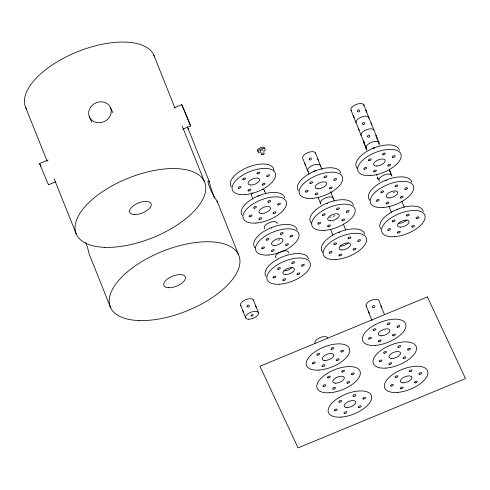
<?xml version="1.0" encoding="UTF-8"?>
<svg xmlns="http://www.w3.org/2000/svg" width="490" height="490" viewBox="0 0 490 490"><rect width="100%" height="100%" fill="white"/><g stroke="black" fill="none" stroke-linecap="round" stroke-linejoin="round"><path stroke-width="0.73" d="M354.068 117.398L353.168 115.328L354.05 117.269M55.535 181.87L48.461 184.804L39.751 164.003L39.617 163.501L48.106 159.985M173.962 107.861L181.741 104.64L186.237 114.758L190.586 125.936L182.807 129.158M366.716 112.075L365.822 110.091L371.763 124.87L371.016 122.825M376.835 137.371L375.94 135.387L378.984 142.749M358.221 128.123L359.115 130.107L353.921 117.373M363.788 141.622C362.422 138.609 364.854 144.599 363.917 141.892M318.347 160.212L317.459 158.227L322.114 169.62M304.798 163.611L305.693 165.596L302.649 158.233A6.921 3.222 -21.8 0 1 308.529 152.347A6.921 3.222 -21.8 0 1 315.572 153.787M318.065 197.164L318.463 198.193L318.402 197.819M381.82 307.843L380.926 305.858L384.509 314.562M368.266 311.242L369.16 313.226L366.116 305.864M256.307 307.255L255.419 305.27L258.457 312.626M242.758 310.654L243.653 312.638L240.608 305.276M391.755 175.346L389.232 169.393M365.938 148.072L366.826 150.056L363.782 142.7M334.345 200.875L330.615 191.964M190.586 125.936L181.741 104.64M39.617 163.501L40.964 166.245M379.248 144.336L378.978 143.827M390.499 173.258L390.236 172.719M376.565 174.22L376.945 175.359L376.547 174.324M110.618 107.861A11.54 10.216 -25 0 1 97.914 122.696A11.54 10.216 -25 0 1 91.342 106.263A11.54 10.216 -25 0 1 110.618 107.861L112.872 112.694M89.296 116.687L91.875 122.212M389.311 169.571L389.605 169.975M363.807 104.799L365.957 110.177M371.775 124.723L376.075 135.479M377.38 139.417L376.577 137.402A6.921 3.222 -21.8 0 0 376.008 136.735M377.919 140.759L378.599 142.878M389.305 169.926L390.113 171.941M401.8 201.151L404.213 207.203M351.012 110.097L353.161 115.475M358.98 130.022L363.28 140.777M364.039 142.67L366.189 148.047A6.921 3.222 -21.8 0 1 372.069 142.155A6.921 3.222 -21.8 0 1 379.119 143.595M389.005 206.449L391.424 212.501M381.061 305.944L378.911 300.566A6.921 3.222 -21.8 0 0 370.33 300.664A6.921 3.222 -21.8 0 0 366.692 306.532M315.438 152.935L317.594 158.313M343.312 223.991L345.732 230.037M369.025 313.141L371.984 320.534M305.558 165.51L309.055 174.244M318.329 198.107L320.478 203.485M330.523 229.289L332.943 235.335M264.3 190.273L265.641 193.63M252.852 198.928L251.505 195.565A6.921 3.222 -21.8 0 1 252.417 192.729M187.933 128.184L209.432 181.943A11.693 1.084 71 0 0 211.159 188.577A11.484 1.06 71 0 0 214.583 198.07M209.438 181.943A11.693 1.617 64 0 0 207.944 181.692A11.484 1.593 64 0 0 213.315 195.112A11.693 1.617 64 0 0 217.021 200.918L238.526 254.678M253.397 299.978L255.547 305.356M153.762 54.984L175.077 108.284M182.182 126.046L204.355 181.478M243.518 312.553L245.668 317.924M110.611 307.653L89.113 253.894A11.693 1.084 71 0 0 87.385 247.266A11.484 1.06 71 0 0 85.713 242.293M25.848 107.959L47.169 161.259M54.274 179.028L76.446 234.453M379.193 144.268L378.99 143.723M390.481 173.172L390.285 172.603M330.627 191.86L331.124 192.809M48.332 184.301L48.461 184.804M314.978 343.196A6.921 3.222 -21.8 0 1 320.007 337.628A6.921 3.222 -21.8 0 1 327.767 337.898M380.755 228.885A23.079 10.731 -21.8 0 1 397.102 209.408A23.079 10.731 -21.8 0 1 423.225 211.398M406.767 219.888A6.156 2.86 -21.8 0 1 398.78 223.318M397.059 209.996A1.158 1.011 -40.6 0 1 397.531 209.616M266.07 276.403A23.079 10.731 -21.8 0 1 282.418 256.925A23.079 10.731 -21.8 0 1 308.541 258.916M292.083 267.405A6.156 2.86 -21.8 0 1 284.096 270.835M276.238 257.997A6.921 3.222 -21.8 0 1 280.145 252.007M280.697 251.762A6.921 3.222 -21.8 0 1 288.592 252.883M322.738 252.277A23.079 10.731 -21.8 0 1 337.929 232.536A23.079 10.731 -21.8 0 1 364.744 234.232M348.286 242.721A6.156 2.86 -21.8 0 1 340.299 246.152M339.049 232.45A1.158 1.017 -9.1 0 1 339.938 232.462M369.834 200.275A23.079 10.731 -21.8 0 1 385.024 180.534A23.079 10.731 -21.8 0 1 411.839 182.231M311.352 223.109A23.079 10.731 -21.8 0 1 326.542 203.368A23.079 10.731 -21.8 0 1 353.357 205.065M255.149 247.793A23.079 10.731 -21.8 0 1 270.339 228.052A23.079 10.731 -21.8 0 1 297.154 229.749M321.054 204.146A6.921 3.222 -21.8 0 1 324.692 198.285A6.921 3.222 -21.8 0 1 333.274 198.187M279.674 239.696A6.921 3.222 -21.8 0 1 278.706 240.302M264.851 228.83A6.921 3.222 -21.8 0 1 269.31 222.601A6.921 3.222 -21.8 0 1 277.205 223.716M271.76 227.905A1.158 1.017 -9.1 0 0 271.46 227.972A1.158 1.011 -40.6 0 0 271.203 228.132M364.358 143.362A6.921 3.222 -21.8 0 1 363.647 141.855M394.358 192.172A6.921 3.222 -21.8 0 1 393.39 192.784M379.536 181.312A6.921 3.222 -21.8 0 1 383.995 175.077A6.921 3.222 -21.8 0 1 391.89 176.198M386.445 180.381A1.158 1.017 -9.1 0 0 386.145 180.449A1.158 1.011 -40.6 0 0 385.887 180.614M334.909 215.618A6.921 3.222 -21.8 0 1 333.298 216.402M331.032 217.131A6.921 3.222 -21.8 0 1 329.917 217.339M327.191 203.668A1.158 1.011 -40.6 0 1 327.663 203.289M361.13 135.399A6.921 3.222 -21.8 0 1 366.165 129.832A6.921 3.222 -21.8 0 1 373.925 130.101M356.071 122.751A6.921 3.222 -21.8 0 1 361.951 116.859A6.921 3.222 -21.8 0 1 369.001 118.298M351.581 110.765A6.921 3.222 -21.8 0 1 356.046 104.529A6.921 3.222 -21.8 0 1 363.941 105.65M374.715 148.194A1.158 1.017 -9.1 0 0 373.374 147.851A1.158 1.011 -40.6 0 0 372.663 148.764M308.277 171.549A6.921 3.222 -21.8 0 1 312.743 165.314A6.921 3.222 -21.8 0 1 320.638 166.435M315.781 170.698A1.158 1.017 -9.1 0 0 314.892 170.692A1.158 1.011 -40.6 0 0 314.17 171.886M262.756 189.165A6.921 3.222 -21.8 0 1 264.435 191.118M260.031 195.712A1.158 1.017 -9.1 0 0 258.689 195.369A1.158 1.011 -40.6 0 0 257.967 196.57M357.314 168.309A23.079 10.731 -21.8 0 1 372.504 148.568A23.079 10.731 -21.8 0 1 399.319 150.265M241.178 305.944A6.921 3.222 -21.8 0 1 245.637 299.709A6.921 3.222 -21.8 0 1 253.532 300.823M187.278 126.941A69.243 32.187 -21.8 0 1 188.46 129.476M217.021 200.918A11.693 1.084 71 0 1 217.119 202.003M298.367 190.586A23.079 10.731 -21.8 0 1 314.715 171.114A23.079 10.731 -21.8 0 1 340.838 173.099M242.164 215.269A23.079 10.731 -21.8 0 1 258.512 195.798A23.079 10.731 -21.8 0 1 284.635 197.782M26.503 109.203A69.243 32.187 -21.8 0 1 76.171 52.271A69.243 32.187 -21.8 0 1 154.289 56.276M231.28 186.825A23.079 10.731 -21.8 0 1 249.036 166.796A23.079 10.731 -21.8 0 1 273.873 170.783M261.06 152.684A3.847 1.788 -21.8 0 1 258.224 150.932A3.847 1.788 -21.8 0 1 263.804 148.488A3.847 1.788 -21.8 0 1 263.749 151.508M258.157 151.41A3.847 1.788 -21.8 0 1 260.153 147.833A3.847 1.788 -21.8 0 1 264.655 148.568M260.484 151.49A1.537 0.717 -21.8 0 1 261.262 150.007A1.537 0.717 -21.8 0 1 262.946 150.473M378.231 179.162L377.331 177.092L378.231 179.162M427.384 296.916L259.951 366.257L298.067 447.909L465.5 378.562L427.384 296.916M397.298 392.429A23.079 10.731 -21.8 0 0 427.788 371.579A23.079 10.731 -21.8 0 0 393.262 374.084A23.079 10.731 -21.8 0 0 397.298 392.429M391.112 386.126A1.537 0.717 -21.8 0 0 393.354 384.852A1.537 0.717 -21.8 0 0 391.24 384.779A1.537 0.717 -21.8 0 0 391.112 386.126M395.595 377.563A1.537 0.717 -21.8 0 0 397.837 376.289A1.537 0.717 -21.8 0 0 395.724 376.21A1.537 0.717 -21.8 0 0 395.595 377.563M409.805 371.677A1.537 0.717 -21.8 0 0 412.053 370.403A1.537 0.717 -21.8 0 0 409.94 370.324A1.537 0.717 -21.8 0 0 409.805 371.677M419.538 374.354A1.537 0.717 -21.8 0 0 421.78 373.08A1.537 0.717 -21.8 0 0 419.667 373A1.537 0.717 -21.8 0 0 419.538 374.354M415.055 382.917A1.537 0.717 -21.8 0 0 417.296 381.643A1.537 0.717 -21.8 0 0 415.183 381.569A1.537 0.717 -21.8 0 0 415.055 382.917M400.845 388.803A1.537 0.717 -21.8 0 0 403.086 387.529A1.537 0.717 -21.8 0 0 400.973 387.455A1.537 0.717 -21.8 0 0 400.845 388.803M403.092 382.868A6.156 2.86 -21.8 0 0 411.925 377.674A6.156 2.86 -21.8 0 0 403.331 377.551A6.156 2.86 -21.8 0 0 403.092 382.868M341.095 417.106A23.079 10.731 -21.8 0 0 371.585 396.263A23.079 10.731 -21.8 0 0 337.059 398.768A23.079 10.731 -21.8 0 0 341.095 417.106M363.335 399.038A1.537 0.717 -21.8 0 0 365.577 397.757A1.537 0.717 -21.8 0 0 363.464 397.684A1.537 0.717 -21.8 0 0 363.335 399.038M353.609 396.361A1.537 0.717 -21.8 0 0 355.85 395.081A1.537 0.717 -21.8 0 0 353.737 395.007A1.537 0.717 -21.8 0 0 353.609 396.361M339.392 402.247A1.537 0.717 -21.8 0 0 341.634 400.967A1.537 0.717 -21.8 0 0 339.521 400.894A1.537 0.717 -21.8 0 0 339.392 402.247M334.909 410.81A1.537 0.717 -21.8 0 0 337.151 409.536A1.537 0.717 -21.8 0 0 335.044 409.456A1.537 0.717 -21.8 0 0 334.909 410.81M344.642 413.487A1.537 0.717 -21.8 0 0 346.883 412.213A1.537 0.717 -21.8 0 0 344.77 412.133A1.537 0.717 -21.8 0 0 344.642 413.487M358.852 407.6A1.537 0.717 -21.8 0 0 361.093 406.326A1.537 0.717 -21.8 0 0 358.98 406.247A1.537 0.717 -21.8 0 0 358.852 407.6M346.889 407.551A6.156 2.86 -21.8 0 0 355.728 402.357A6.156 2.86 -21.8 0 0 347.128 402.235A6.156 2.86 -21.8 0 0 346.889 407.551M329.739 392.772A23.079 10.731 -21.8 0 0 360.224 371.928A23.079 10.731 -21.8 0 0 325.697 374.434A23.079 10.731 -21.8 0 0 329.739 392.772M351.973 374.703A1.537 0.717 -21.8 0 0 354.215 373.423A1.537 0.717 -21.8 0 0 352.108 373.349A1.537 0.717 -21.8 0 0 351.973 374.703M342.247 372.026A1.537 0.717 -21.8 0 0 344.488 370.746A1.537 0.717 -21.8 0 0 342.375 370.673A1.537 0.717 -21.8 0 0 342.247 372.026M328.031 377.913A1.537 0.717 -21.8 0 0 330.278 376.632A1.537 0.717 -21.8 0 0 328.165 376.559A1.537 0.717 -21.8 0 0 328.031 377.913M323.553 386.475A1.537 0.717 -21.8 0 0 325.795 385.195A1.537 0.717 -21.8 0 0 323.682 385.122A1.537 0.717 -21.8 0 0 323.553 386.475M333.28 389.152A1.537 0.717 -21.8 0 0 335.521 387.878A1.537 0.717 -21.8 0 0 333.408 387.798A1.537 0.717 -21.8 0 0 333.28 389.152M347.496 383.266A1.537 0.717 -21.8 0 0 349.738 381.986A1.537 0.717 -21.8 0 0 347.624 381.912A1.537 0.717 -21.8 0 0 347.496 383.266M335.527 383.217A6.156 2.86 -21.8 0 0 344.366 378.023A6.156 2.86 -21.8 0 0 335.766 377.894A6.156 2.86 -21.8 0 0 335.527 383.217M385.942 368.088A23.079 10.731 -21.8 0 0 416.427 347.245A23.079 10.731 -21.8 0 0 381.9 349.75A23.079 10.731 -21.8 0 0 385.942 368.088M379.756 361.791A1.537 0.717 -21.8 0 0 381.998 360.518A1.537 0.717 -21.8 0 0 379.885 360.438A1.537 0.717 -21.8 0 0 379.756 361.791M384.234 353.229A1.537 0.717 -21.8 0 0 386.475 351.949A1.537 0.717 -21.8 0 0 384.368 351.875A1.537 0.717 -21.8 0 0 384.234 353.229M398.45 347.343A1.537 0.717 -21.8 0 0 400.691 346.062A1.537 0.717 -21.8 0 0 398.578 345.989A1.537 0.717 -21.8 0 0 398.45 347.343M408.176 350.019A1.537 0.717 -21.8 0 0 410.418 348.739A1.537 0.717 -21.8 0 0 408.311 348.666A1.537 0.717 -21.8 0 0 408.176 350.019M403.693 358.582A1.537 0.717 -21.8 0 0 405.934 357.308A1.537 0.717 -21.8 0 0 403.827 357.228A1.537 0.717 -21.8 0 0 403.693 358.582M389.483 364.468A1.537 0.717 -21.8 0 0 391.724 363.194A1.537 0.717 -21.8 0 0 389.611 363.115A1.537 0.717 -21.8 0 0 389.483 364.468M391.731 358.533A6.156 2.86 -21.8 0 0 400.569 353.339A6.156 2.86 -21.8 0 0 391.969 353.216A6.156 2.86 -21.8 0 0 391.731 358.533M375.334 345.37A23.079 10.731 -21.8 0 0 405.824 324.527A23.079 10.731 -21.8 0 0 371.291 327.032A23.079 10.731 -21.8 0 0 375.334 345.37M369.148 339.074A1.537 0.717 -21.8 0 0 371.389 337.794A1.537 0.717 -21.8 0 0 369.276 337.72A1.537 0.717 -21.8 0 0 369.148 339.074M373.631 330.511A1.537 0.717 -21.8 0 0 375.873 329.231A1.537 0.717 -21.8 0 0 373.76 329.158A1.537 0.717 -21.8 0 0 373.631 330.511M387.841 324.625A1.537 0.717 -21.8 0 0 390.083 323.345A1.537 0.717 -21.8 0 0 387.976 323.271A1.537 0.717 -21.8 0 0 387.841 324.625M397.574 327.302A1.537 0.717 -21.8 0 0 399.816 326.022A1.537 0.717 -21.8 0 0 397.702 325.948A1.537 0.717 -21.8 0 0 397.574 327.302M393.09 335.864A1.537 0.717 -21.8 0 0 395.332 334.584A1.537 0.717 -21.8 0 0 393.219 334.511A1.537 0.717 -21.8 0 0 393.09 335.864M378.874 341.751A1.537 0.717 -21.8 0 0 381.122 340.47A1.537 0.717 -21.8 0 0 379.009 340.397A1.537 0.717 -21.8 0 0 378.874 341.751M381.122 335.815A6.156 2.86 -21.8 0 0 389.96 330.621A6.156 2.86 -21.8 0 0 381.367 330.493A6.156 2.86 -21.8 0 0 381.122 335.815M372.645 307.126A1.158 1.011 -40.6 0 0 374.06 307.573A1.158 1.017 -9.1 0 0 374.776 306.244A1.158 1.017 -9.1 0 0 373.3 305.668A1.158 1.011 -40.6 0 0 372.645 307.126M319.131 370.054A23.079 10.731 -21.8 0 0 349.621 349.211A23.079 10.731 -21.8 0 0 315.095 351.716A23.079 10.731 -21.8 0 0 319.131 370.054M341.371 351.985A1.537 0.717 -21.8 0 0 343.613 350.705A1.537 0.717 -21.8 0 0 341.499 350.632A1.537 0.717 -21.8 0 0 341.371 351.985M331.638 349.309A1.537 0.717 -21.8 0 0 333.88 348.029A1.537 0.717 -21.8 0 0 331.773 347.955A1.537 0.717 -21.8 0 0 331.638 349.309M317.428 355.195A1.537 0.717 -21.8 0 0 319.67 353.915A1.537 0.717 -21.8 0 0 317.557 353.841A1.537 0.717 -21.8 0 0 317.428 355.195M312.945 363.758A1.537 0.717 -21.8 0 0 315.186 362.478A1.537 0.717 -21.8 0 0 313.073 362.404A1.537 0.717 -21.8 0 0 312.945 363.758M322.677 366.434A1.537 0.717 -21.8 0 0 324.919 365.154A1.537 0.717 -21.8 0 0 322.806 365.081A1.537 0.717 -21.8 0 0 322.677 366.434M336.887 360.548A1.537 0.717 -21.8 0 0 339.129 359.268A1.537 0.717 -21.8 0 0 337.016 359.195A1.537 0.717 -21.8 0 0 336.887 360.548M324.919 360.499A6.156 2.86 -21.8 0 0 333.757 355.305A6.156 2.86 -21.8 0 0 325.164 355.177A6.156 2.86 -21.8 0 0 324.919 360.499M394.505 236.67A23.079 10.731 -21.8 0 0 424.995 215.821A23.079 10.731 -21.8 0 0 390.469 218.332A23.079 10.731 -21.8 0 0 394.505 236.67M412.262 227.158A1.537 0.717 -21.8 0 0 414.503 225.884A1.537 0.717 -21.8 0 0 412.39 225.81A1.537 0.717 -21.8 0 0 412.262 227.158M416.745 218.595A1.537 0.717 -21.8 0 0 418.987 217.321A1.537 0.717 -21.8 0 0 416.874 217.248A1.537 0.717 -21.8 0 0 416.745 218.595M392.802 221.805A1.537 0.717 -21.8 0 0 395.044 220.531A1.537 0.717 -21.8 0 0 392.931 220.457A1.537 0.717 -21.8 0 0 392.802 221.805M388.319 230.367A1.537 0.717 -21.8 0 0 390.561 229.093A1.537 0.717 -21.8 0 0 388.448 229.02A1.537 0.717 -21.8 0 0 388.319 230.367M398.052 233.044A1.537 0.717 -21.8 0 0 400.293 231.77A1.537 0.717 -21.8 0 0 398.18 231.696A1.537 0.717 -21.8 0 0 398.052 233.044M407.012 215.918A1.537 0.717 -21.8 0 0 409.254 214.645A1.537 0.717 -21.8 0 0 407.147 214.571A1.537 0.717 -21.8 0 0 407.012 215.918M400.293 227.109A6.156 2.86 -21.8 0 0 409.132 221.921A6.156 2.86 -21.8 0 0 400.538 221.792A6.156 2.86 -21.8 0 0 400.293 227.109M279.821 284.188A23.079 10.731 -21.8 0 0 310.311 263.344A23.079 10.731 -21.8 0 0 275.784 265.85A23.079 10.731 -21.8 0 0 279.821 284.188M302.061 266.119A1.537 0.717 -21.8 0 0 304.302 264.839A1.537 0.717 -21.8 0 0 302.189 264.765A1.537 0.717 -21.8 0 0 302.061 266.119M292.328 263.442A1.537 0.717 -21.8 0 0 294.57 262.162A1.537 0.717 -21.8 0 0 292.463 262.089A1.537 0.717 -21.8 0 0 292.328 263.442M278.118 269.329A1.537 0.717 -21.8 0 0 280.36 268.048A1.537 0.717 -21.8 0 0 278.247 267.975A1.537 0.717 -21.8 0 0 278.118 269.329M273.634 277.891A1.537 0.717 -21.8 0 0 275.876 276.611A1.537 0.717 -21.8 0 0 273.763 276.538A1.537 0.717 -21.8 0 0 273.634 277.891M283.367 280.568A1.537 0.717 -21.8 0 0 285.609 279.288A1.537 0.717 -21.8 0 0 283.496 279.214A1.537 0.717 -21.8 0 0 283.367 280.568M297.577 274.682A1.537 0.717 -21.8 0 0 299.819 273.402A1.537 0.717 -21.8 0 0 297.706 273.328A1.537 0.717 -21.8 0 0 297.577 274.682M285.609 274.633A6.156 2.86 -21.8 0 0 294.447 269.439A6.156 2.86 -21.8 0 0 285.854 269.31A6.156 2.86 -21.8 0 0 285.609 274.633M336.024 259.504A23.079 10.731 -21.8 0 0 366.514 238.661A23.079 10.731 -21.8 0 0 331.981 241.166A23.079 10.731 -21.8 0 0 336.024 259.504M329.837 253.208A1.537 0.717 -21.8 0 0 332.079 251.927A1.537 0.717 -21.8 0 0 329.966 251.854A1.537 0.717 -21.8 0 0 329.837 253.208M334.321 244.645A1.537 0.717 -21.8 0 0 336.563 243.365A1.537 0.717 -21.8 0 0 334.45 243.291A1.537 0.717 -21.8 0 0 334.321 244.645M348.531 238.759A1.537 0.717 -21.8 0 0 350.773 237.479A1.537 0.717 -21.8 0 0 348.66 237.405A1.537 0.717 -21.8 0 0 348.531 238.759M358.264 241.435A1.537 0.717 -21.8 0 0 360.505 240.155A1.537 0.717 -21.8 0 0 358.392 240.082A1.537 0.717 -21.8 0 0 358.264 241.435M353.78 249.998A1.537 0.717 -21.8 0 0 356.022 248.718A1.537 0.717 -21.8 0 0 353.909 248.644A1.537 0.717 -21.8 0 0 353.78 249.998M339.564 255.884A1.537 0.717 -21.8 0 0 341.812 254.604A1.537 0.717 -21.8 0 0 339.699 254.531A1.537 0.717 -21.8 0 0 339.564 255.884M341.812 249.949A6.156 2.86 -21.8 0 0 350.65 244.755A6.156 2.86 -21.8 0 0 342.057 244.626A6.156 2.86 -21.8 0 0 341.812 249.949M383.119 207.503A23.079 10.731 -21.8 0 0 413.609 186.659A23.079 10.731 -21.8 0 0 379.082 189.165A23.079 10.731 -21.8 0 0 383.119 207.503M400.875 197.997A1.537 0.717 -21.8 0 0 403.117 196.717A1.537 0.717 -21.8 0 0 401.004 196.643A1.537 0.717 -21.8 0 0 400.875 197.997M405.359 189.434A1.537 0.717 -21.8 0 0 407.6 188.154A1.537 0.717 -21.8 0 0 405.487 188.08A1.537 0.717 -21.8 0 0 405.359 189.434M381.416 192.643A1.537 0.717 -21.8 0 0 383.658 191.363A1.537 0.717 -21.8 0 0 381.545 191.29A1.537 0.717 -21.8 0 0 381.416 192.643M376.933 201.206A1.537 0.717 -21.8 0 0 379.174 199.926A1.537 0.717 -21.8 0 0 377.061 199.853A1.537 0.717 -21.8 0 0 376.933 201.206M386.665 203.883A1.537 0.717 -21.8 0 0 388.907 202.603A1.537 0.717 -21.8 0 0 386.794 202.529A1.537 0.717 -21.8 0 0 386.665 203.883M395.626 186.757A1.537 0.717 -21.8 0 0 397.868 185.477A1.537 0.717 -21.8 0 0 395.761 185.404A1.537 0.717 -21.8 0 0 395.626 186.757M388.907 197.948A6.156 2.86 -21.8 0 0 397.745 192.754A6.156 2.86 -21.8 0 0 389.152 192.625A6.156 2.86 -21.8 0 0 388.907 197.948M324.637 230.343A23.079 10.731 -21.8 0 0 355.127 209.493A23.079 10.731 -21.8 0 0 320.595 211.999A23.079 10.731 -21.8 0 0 324.637 230.343M318.451 224.04A1.537 0.717 -21.8 0 0 320.693 222.766A1.537 0.717 -21.8 0 0 318.58 222.693A1.537 0.717 -21.8 0 0 318.451 224.04M322.935 215.478A1.537 0.717 -21.8 0 0 325.176 214.204A1.537 0.717 -21.8 0 0 323.063 214.13A1.537 0.717 -21.8 0 0 322.935 215.478M337.145 209.591A1.537 0.717 -21.8 0 0 339.386 208.317A1.537 0.717 -21.8 0 0 337.273 208.244A1.537 0.717 -21.8 0 0 337.145 209.591M346.877 212.268A1.537 0.717 -21.8 0 0 349.119 210.994A1.537 0.717 -21.8 0 0 347.006 210.921A1.537 0.717 -21.8 0 0 346.877 212.268M342.394 220.831A1.537 0.717 -21.8 0 0 344.635 219.557A1.537 0.717 -21.8 0 0 342.522 219.483A1.537 0.717 -21.8 0 0 342.394 220.831M328.178 226.717A1.537 0.717 -21.8 0 0 330.419 225.443A1.537 0.717 -21.8 0 0 328.312 225.369A1.537 0.717 -21.8 0 0 328.178 226.717M330.425 220.782A6.156 2.86 -21.8 0 0 339.264 215.594A6.156 2.86 -21.8 0 0 330.67 215.465A6.156 2.86 -21.8 0 0 330.425 220.782M268.434 255.027A23.079 10.731 -21.8 0 0 298.925 234.177A23.079 10.731 -21.8 0 0 264.398 236.682A23.079 10.731 -21.8 0 0 268.434 255.027M290.674 236.952A1.537 0.717 -21.8 0 0 292.916 235.678A1.537 0.717 -21.8 0 0 290.803 235.604A1.537 0.717 -21.8 0 0 290.674 236.952M280.942 234.275A1.537 0.717 -21.8 0 0 283.183 233.001A1.537 0.717 -21.8 0 0 281.076 232.928A1.537 0.717 -21.8 0 0 280.942 234.275M266.732 240.161A1.537 0.717 -21.8 0 0 268.973 238.887A1.537 0.717 -21.8 0 0 266.86 238.814A1.537 0.717 -21.8 0 0 266.732 240.161M262.248 248.724A1.537 0.717 -21.8 0 0 264.49 247.45A1.537 0.717 -21.8 0 0 262.377 247.377A1.537 0.717 -21.8 0 0 262.248 248.724M271.981 251.401A1.537 0.717 -21.8 0 0 274.222 250.127A1.537 0.717 -21.8 0 0 272.109 250.053A1.537 0.717 -21.8 0 0 271.981 251.401M286.191 245.514A1.537 0.717 -21.8 0 0 288.432 244.241A1.537 0.717 -21.8 0 0 286.319 244.167A1.537 0.717 -21.8 0 0 286.191 245.514M274.222 245.466A6.156 2.86 -21.8 0 0 283.061 240.272A6.156 2.86 -21.8 0 0 274.467 240.149A6.156 2.86 -21.8 0 0 274.222 245.466M362.594 124.013A1.158 1.011 -40.6 0 0 364.015 124.454A1.158 1.017 -9.1 0 0 364.732 123.125A1.158 1.017 -9.1 0 0 363.255 122.555A1.158 1.011 -40.6 0 0 362.594 124.013M357.535 111.365A1.158 1.011 -40.6 0 0 358.956 111.806A1.158 1.017 -9.1 0 0 359.672 110.477A1.158 1.017 -9.1 0 0 358.196 109.901A1.158 1.011 -40.6 0 0 357.535 111.365M367.653 136.661A1.158 1.011 -40.6 0 0 369.074 137.108A1.158 1.017 -9.1 0 0 369.791 135.773A1.158 1.017 -9.1 0 0 368.315 135.203A1.158 1.011 -40.6 0 0 367.653 136.661M309.172 159.495A1.158 1.011 -40.6 0 0 310.593 159.942A1.158 1.017 -9.1 0 0 311.309 158.613A1.158 1.017 -9.1 0 0 309.833 158.037A1.158 1.011 -40.6 0 0 309.172 159.495M383.107 154.785A1.537 0.717 -21.8 0 0 385.348 153.511A1.537 0.717 -21.8 0 0 383.241 153.437A1.537 0.717 -21.8 0 0 383.107 154.785M376.394 165.981A6.156 2.86 -21.8 0 0 385.226 160.787A6.156 2.86 -21.8 0 0 376.632 160.659A6.156 2.86 -21.8 0 0 376.394 165.981M388.356 166.03A1.537 0.717 -21.8 0 0 390.597 164.75A1.537 0.717 -21.8 0 0 388.484 164.677A1.537 0.717 -21.8 0 0 388.356 166.03M364.413 169.24A1.537 0.717 -21.8 0 0 366.655 167.96A1.537 0.717 -21.8 0 0 364.542 167.886A1.537 0.717 -21.8 0 0 364.413 169.24M392.839 157.468A1.537 0.717 -21.8 0 0 395.081 156.188A1.537 0.717 -21.8 0 0 392.968 156.114A1.537 0.717 -21.8 0 0 392.839 157.468M370.599 175.536A23.079 10.731 -21.8 0 0 401.09 154.693A23.079 10.731 -21.8 0 0 366.563 157.198A23.079 10.731 -21.8 0 0 370.599 175.536M374.146 171.917A1.537 0.717 -21.8 0 0 376.387 170.636A1.537 0.717 -21.8 0 0 374.274 170.563A1.537 0.717 -21.8 0 0 374.146 171.917M368.897 160.677A1.537 0.717 -21.8 0 0 371.138 159.397A1.537 0.717 -21.8 0 0 369.025 159.324A1.537 0.717 -21.8 0 0 368.897 160.677M248.504 319.217A6.921 3.222 -21.8 0 0 258.591 313.478A6.921 3.222 -21.8 0 0 249.092 313.141A6.921 3.222 -21.8 0 0 248.504 319.217M247.132 306.538A1.158 1.011 -40.6 0 0 248.553 306.985A1.158 1.017 -9.1 0 0 249.269 305.656A1.158 1.017 -9.1 0 0 247.787 305.08A1.158 1.011 -40.6 0 0 247.132 306.538M251.468 315.934A1.151 0.539 -21.8 0 0 253.152 314.978A1.151 0.539 -21.8 0 0 251.566 314.923A1.151 0.539 -21.8 0 0 251.468 315.934M138.989 320.546A69.243 32.187 -21.8 0 0 239.873 263.136A69.243 32.187 -21.8 0 0 144.85 259.816A69.243 32.187 -21.8 0 0 138.989 320.546M168.64 287.728A11.54 5.365 -21.8 0 0 185.453 278.161A11.54 5.365 -21.8 0 0 169.62 277.61A11.54 5.365 -21.8 0 0 168.64 287.728M317.906 188.815A6.156 2.86 -21.8 0 0 326.744 183.621A6.156 2.86 -21.8 0 0 318.151 183.499A6.156 2.86 -21.8 0 0 317.906 188.815M324.625 177.625A1.537 0.717 -21.8 0 0 326.867 176.351A1.537 0.717 -21.8 0 0 324.76 176.278A1.537 0.717 -21.8 0 0 324.625 177.625M329.874 188.864A1.537 0.717 -21.8 0 0 332.116 187.59A1.537 0.717 -21.8 0 0 330.003 187.517A1.537 0.717 -21.8 0 0 329.874 188.864M315.658 194.75A1.537 0.717 -21.8 0 0 317.906 193.477A1.537 0.717 -21.8 0 0 315.793 193.403A1.537 0.717 -21.8 0 0 315.658 194.75M305.932 192.074A1.537 0.717 -21.8 0 0 308.173 190.8A1.537 0.717 -21.8 0 0 306.06 190.726A1.537 0.717 -21.8 0 0 305.932 192.074M312.118 198.377A23.079 10.731 -21.8 0 0 342.608 177.527A23.079 10.731 -21.8 0 0 308.075 180.032A23.079 10.731 -21.8 0 0 312.118 198.377M334.358 180.302A1.537 0.717 -21.8 0 0 336.599 179.028A1.537 0.717 -21.8 0 0 334.486 178.954A1.537 0.717 -21.8 0 0 334.358 180.302M310.415 183.511A1.537 0.717 -21.8 0 0 312.657 182.237A1.537 0.717 -21.8 0 0 310.544 182.164A1.537 0.717 -21.8 0 0 310.415 183.511M261.703 213.499A6.156 2.86 -21.8 0 0 270.541 208.305A6.156 2.86 -21.8 0 0 261.948 208.183A6.156 2.86 -21.8 0 0 261.703 213.499M268.422 202.309A1.537 0.717 -21.8 0 0 270.664 201.035A1.537 0.717 -21.8 0 0 268.557 200.961A1.537 0.717 -21.8 0 0 268.422 202.309M254.212 208.195A1.537 0.717 -21.8 0 0 256.454 206.921A1.537 0.717 -21.8 0 0 254.341 206.847A1.537 0.717 -21.8 0 0 254.212 208.195M249.729 216.758A1.537 0.717 -21.8 0 0 251.97 215.484A1.537 0.717 -21.8 0 0 249.857 215.41A1.537 0.717 -21.8 0 0 249.729 216.758M259.461 219.434A1.537 0.717 -21.8 0 0 261.703 218.16A1.537 0.717 -21.8 0 0 259.59 218.087A1.537 0.717 -21.8 0 0 259.461 219.434M273.671 213.548A1.537 0.717 -21.8 0 0 275.913 212.274A1.537 0.717 -21.8 0 0 273.8 212.201A1.537 0.717 -21.8 0 0 273.671 213.548M278.155 204.985A1.537 0.717 -21.8 0 0 280.396 203.711A1.537 0.717 -21.8 0 0 278.283 203.638A1.537 0.717 -21.8 0 0 278.155 204.985M255.915 223.06A23.079 10.731 -21.8 0 0 286.405 202.211A23.079 10.731 -21.8 0 0 251.878 204.716A23.079 10.731 -21.8 0 0 255.915 223.06M250.825 185.055A6.156 2.86 -21.8 0 0 259.663 179.861A6.156 2.86 -21.8 0 0 251.064 179.732A6.156 2.86 -21.8 0 0 250.825 185.055M134.468 214.528A11.54 5.365 -21.8 0 0 151.281 204.961A11.54 5.365 -21.8 0 0 135.448 204.41A11.54 5.365 -21.8 0 0 134.468 214.528M104.817 247.346A69.243 32.187 -21.8 0 0 205.702 189.942A69.243 32.187 -21.8 0 0 110.679 186.617A69.243 32.187 -21.8 0 0 104.817 247.346M257.544 173.858A1.537 0.717 -21.8 0 0 259.786 172.584A1.537 0.717 -21.8 0 0 257.673 172.511A1.537 0.717 -21.8 0 0 257.544 173.858M243.328 179.744A1.537 0.717 -21.8 0 0 245.57 178.47A1.537 0.717 -21.8 0 0 243.463 178.397A1.537 0.717 -21.8 0 0 243.328 179.744M238.844 188.307A1.537 0.717 -21.8 0 0 241.092 187.033A1.537 0.717 -21.8 0 0 238.979 186.96A1.537 0.717 -21.8 0 0 238.844 188.307M248.577 190.984A1.537 0.717 -21.8 0 0 250.819 189.71A1.537 0.717 -21.8 0 0 248.706 189.636A1.537 0.717 -21.8 0 0 248.577 190.984M262.787 185.097A1.537 0.717 -21.8 0 0 265.029 183.824A1.537 0.717 -21.8 0 0 262.922 183.75A1.537 0.717 -21.8 0 0 262.787 185.097M267.271 176.535A1.537 0.717 -21.8 0 0 269.512 175.261A1.537 0.717 -21.8 0 0 267.405 175.187A1.537 0.717 -21.8 0 0 267.271 176.535M245.037 194.61A23.079 10.731 -21.8 0 0 275.521 173.766A23.079 10.731 -21.8 0 0 240.994 176.271A23.079 10.731 -21.8 0 0 245.037 194.61M262.04 154.693A1.537 0.717 -21.8 0 0 264.282 153.419A1.537 0.717 -21.8 0 0 262.168 153.346A1.537 0.717 -21.8 0 0 262.04 154.693"/></g></svg>
